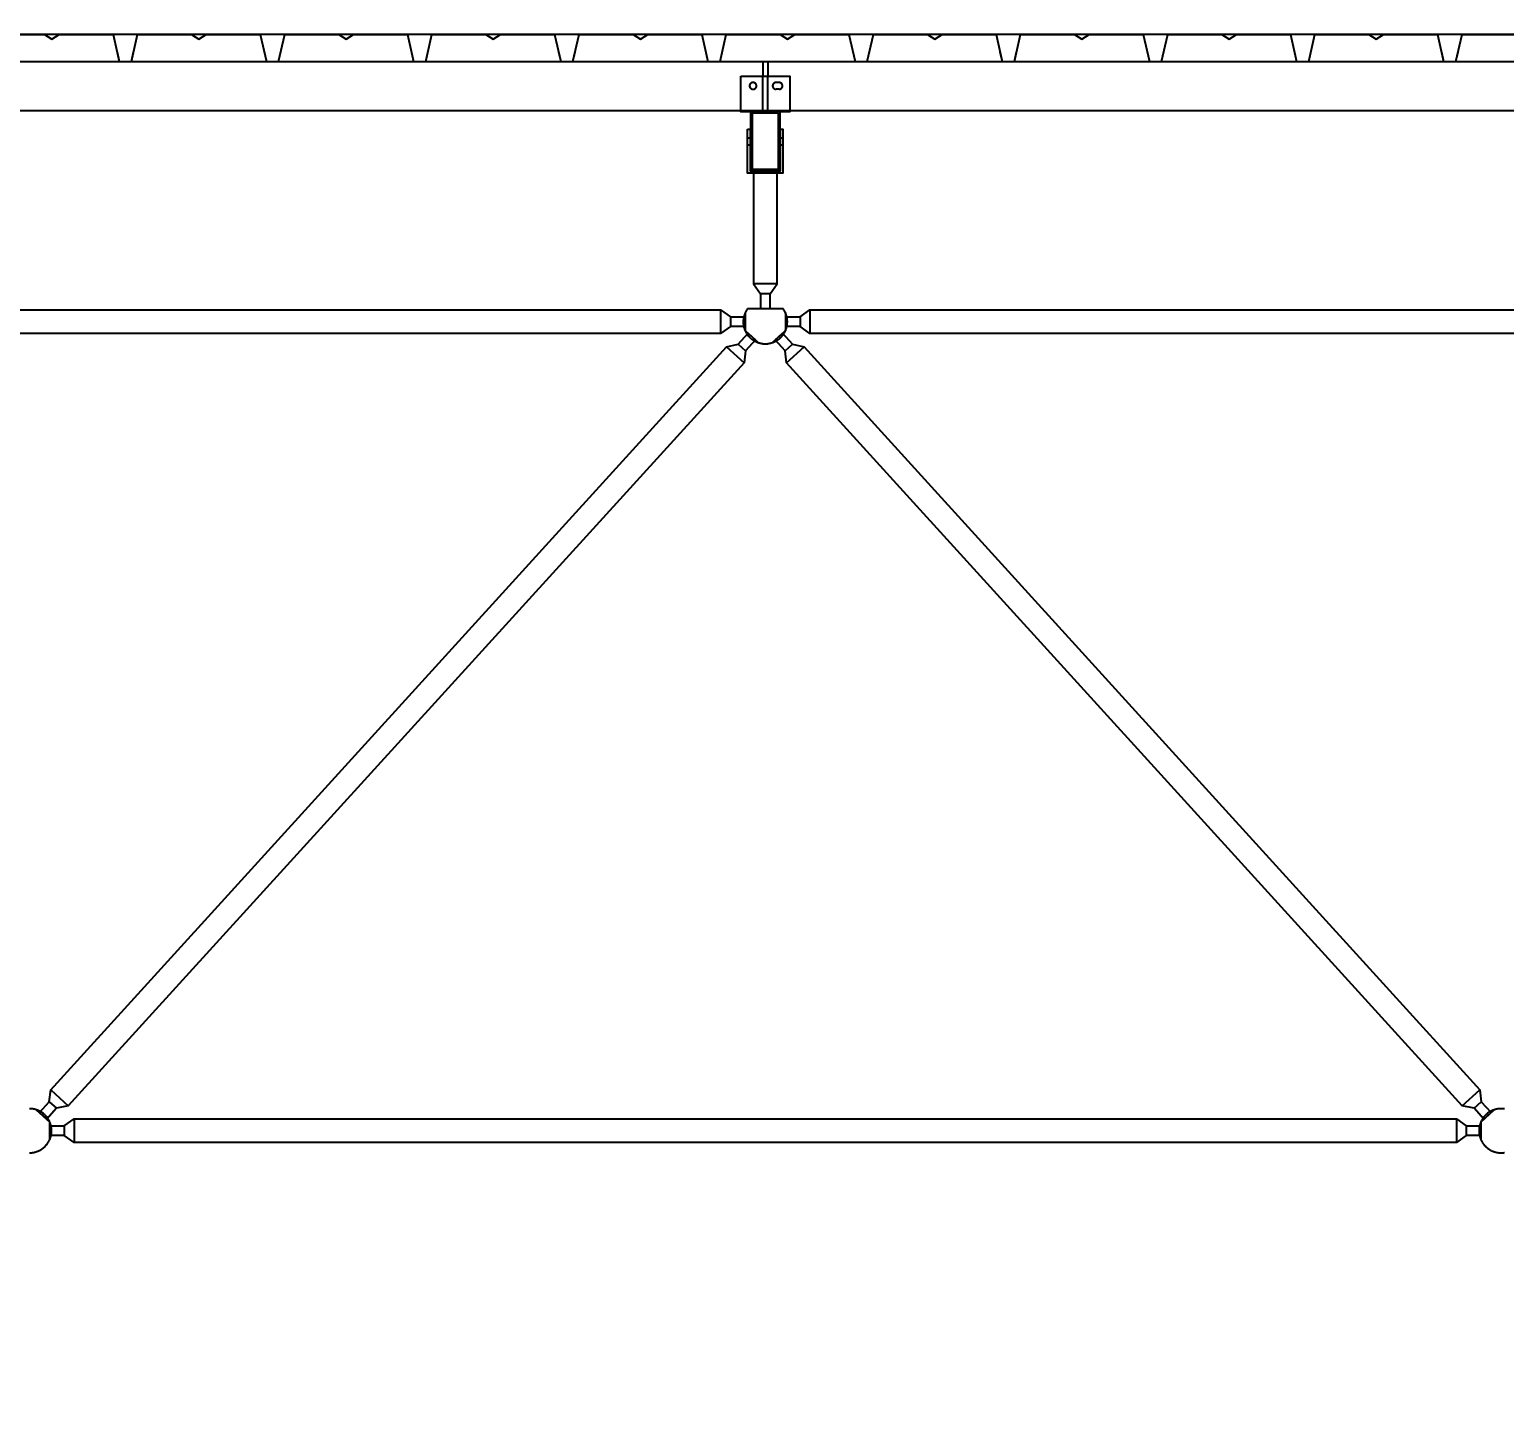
# Model space of a CAD drawing. Header units: centimetres. Extents: x 26569 to 160723, y -3143 to 14565.
# Drawn here: x 116907.7 to 117208.4, y -1038.5 to -753.9 of the extents above; entities that cross this region are included whole.
import ezdxf

# ---------------------------------------------------------------- set-up
doc = ezdxf.new("R2010")
doc.units = ezdxf.units.CM
doc.header["$LTSCALE"] = 100
doc.linetypes.add('HIDDEN', pattern=[9.525, 6.35, -3.175])
for name, color, linetype in [('A-ANNO-DIMS', 187, 'Continuous'), ('A-ELEV-02', 253, 'Continuous'), ('A-WALL-INSL', 249, 'Continuous'), ('A-WALL-SNWPNL', 200, 'Continuous'), ('S-STEL', 3, 'Continuous')]:
    doc.layers.add(name, color=color, linetype=linetype)
doc.styles.add('Fields_100', font='act_simplex.shx', dxfattribs={"width": 0.8, "height": 20})
doc.dimstyles.new('FIELDS_100', dxfattribs={"dimscale": 0, "dimtxt": 20, "dimasz": 5, "dimexe": 5, "dimexo": 5, "dimgap": 5, "dimtad": 0, "dimdec": 0, "dimzin": 0, "dimdsep": 46, "dimtxsty": 'Fields_100', "dimblk": 'DOT', "dimcen": 0.09, "dimclrt": 50, "dimadec": 0, "dimazin": 0, "dimtfac": 1, "dimtdec": 0, "dimtix": 1, "dimtofl": 0, "dimtmove": 1, "dimatfit": 3, "dimfxl": 5, "dimfxlon": 1, "dimtolj": 1, "dimtzin": 0, "dimarcsym": 0})

# ---------------------------------------------------------------- blocks, each defined once
blk = doc.blocks.new('_Dot')
at = {"color": 0, "linetype": 'ByBlock', "lineweight": -2}
blk.add_line((-0.5, 0), (-1, 0), dxfattribs=at)
at = {"color": 0, "linetype": 'ByBlock', "const_width": 0.5}
blk.add_lwpolyline([(-0.25, 0, 1), (0.25, 0, 1)], format="xyb", close=True, dxfattribs=at)
blk = doc.blocks.new('*D479')
at = {"layer": 'A-ANNO-DIMS', "color": 0, "lineweight": -2, "transparency": 16777216}
for p, q in [((115707.73, -198.45), (115707.73, -188.45)), ((117507.73, -198.45), (117507.73, -188.45)), ((115712.73, -193.45), (116576.06, -193.45)), ((117502.73, -193.45), (116639.4, -193.45))]:
    blk.add_line(p, q, dxfattribs=at)
at = {"layer": 'DEFPOINTS', "color": 0, "transparency": 16777216}
for p in [(117507.73, -193.45), (115707.73, -1038.45), (117507.73, -1038.45)]:
    blk.add_point(p, dxfattribs=at)
at = {"layer": 'A-ANNO-DIMS', "color": 0, "lineweight": -2, "transparency": 16777216, "xscale": 5, "yscale": 5, "zscale": 5, "rotation": 180}
blk.add_blockref('_Dot', (115707.73, -193.45), dxfattribs=at)
at = {"layer": 'A-ANNO-DIMS', "color": 0, "lineweight": -2, "transparency": 16777216, "xscale": 5, "yscale": 5, "zscale": 5}
blk.add_blockref('_Dot', (117507.73, -193.45), dxfattribs=at)
at = {"layer": 'A-ANNO-DIMS', "color": 50, "transparency": 16777216, "insert": (116607.73, -193.45), "char_height": 20, "attachment_point": 5, "style": 'Fields_100'}
blk.add_mtext('\\A1;1800', dxfattribs=at)

msp = doc.modelspace()

# ---------------------------------------------------------------- linework, layer by layer
at = {"layer": 'A-ELEV-02'}
for points in [[(113862.73, -760.44), (122930.23, -760.44)], [(117057.23, -760.44), (117057.23, -763.44)], [(117058.23, -760.44), (117058.23, -763.44)], [(117059.93, -764.74), (117059.91, -764.74), (117059.9, -764.74), (117059.88, -764.75), (117059.87, -764.75), (117059.85, -764.75), (117059.83, -764.75), (117059.82, -764.75), (117059.8, -764.76), (117059.79, -764.76), (117059.77, -764.76), (117059.75, -764.77), (117059.74, -764.77), (117059.72, -764.78), (117059.7, -764.78), (117059.69, -764.79), (117059.67, -764.79), (117059.66, -764.8), (117059.64, -764.81), (117059.62, -764.81), (117059.61, -764.82), (117059.59, -764.83), (117059.58, -764.84), (117059.56, -764.85), (117059.55, -764.86), (117059.53, -764.87), (117059.52, -764.88), (117059.5, -764.89), (117059.49, -764.9), (117059.47, -764.91), (117059.46, -764.92), (117059.45, -764.94), (117059.43, -764.95), (117059.42, -764.96), (117059.41, -764.98), (117059.4, -764.99), (117059.39, -765), (117059.38, -765.02), (117059.36, -765.03), (117059.35, -765.05), (117059.34, -765.06), (117059.33, -765.08), (117059.33, -765.09), (117059.32, -765.11), (117059.31, -765.12), (117059.3, -765.14), (117059.29, -765.15), (117059.29, -765.17), (117059.28, -765.19), (117059.27, -765.2), (117059.27, -765.22), (117059.26, -765.23), (117059.26, -765.25), (117059.25, -765.27), (117059.25, -765.28), (117059.24, -765.3), (117059.24, -765.32), (117059.24, -765.33), (117059.24, -765.35), (117059.23, -765.36), (117059.23, -765.38), (117059.23, -765.4), (117059.23, -765.41), (117059.23, -765.43), (117059.23, -765.44), (117059.23, -765.46), (117059.23, -765.48), (117059.23, -765.49), (117059.23, -765.51), (117059.23, -765.52), (117059.24, -765.54), (117059.24, -765.55), (117059.24, -765.57), (117059.24, -765.59), (117059.25, -765.6), (117059.25, -765.62), (117059.26, -765.64), (117059.26, -765.65), (117059.27, -765.67), (117059.27, -765.69), (117059.28, -765.7), (117059.29, -765.72), (117059.29, -765.73), (117059.3, -765.75), (117059.31, -765.77), (117059.32, -765.78), (117059.33, -765.8), (117059.33, -765.81), (117059.34, -765.83), (117059.35, -765.84), (117059.36, -765.86), (117059.38, -765.87), (117059.39, -765.89), (117059.4, -765.9), (117059.41, -765.91), (117059.42, -765.93), (117059.43, -765.94), (117059.45, -765.95), (117059.46, -765.96), (117059.47, -765.98), (117059.49, -765.99), (117059.5, -766), (117059.52, -766.01), (117059.53, -766.02), (117059.55, -766.03), (117059.56, -766.04), (117059.58, -766.05), (117059.59, -766.06), (117059.61, -766.07), (117059.62, -766.07), (117059.64, -766.08), (117059.66, -766.09), (117059.67, -766.09), (117059.69, -766.1), (117059.7, -766.11), (117059.72, -766.11), (117059.74, -766.12), (117059.75, -766.12), (117059.77, -766.13), (117059.79, -766.13), (117059.8, -766.13), (117059.82, -766.13), (117059.83, -766.14), (117059.85, -766.14), (117059.87, -766.14), (117059.88, -766.14), (117059.9, -766.14), (117059.91, -766.14), (117059.93, -766.14)], [(117060.53, -764.74), (117059.93, -764.74)], [(117060.53, -766.14), (117059.93, -766.14)], [(117060.53, -766.14), (117060.55, -766.14), (117060.56, -766.14), (117060.58, -766.14), (117060.59, -766.14), (117060.61, -766.14), (117060.62, -766.14), (117060.64, -766.13), (117060.66, -766.13), (117060.67, -766.13), (117060.69, -766.13), (117060.71, -766.12), (117060.72, -766.12), (117060.74, -766.11), (117060.76, -766.11), (117060.77, -766.1), (117060.79, -766.09), (117060.8, -766.09), (117060.82, -766.08), (117060.84, -766.07), (117060.85, -766.07), (117060.87, -766.06), (117060.88, -766.05), (117060.9, -766.04), (117060.91, -766.03), (117060.93, -766.02), (117060.94, -766.01), (117060.96, -766), (117060.97, -765.99), (117060.98, -765.98), (117061, -765.96), (117061.01, -765.95), (117061.02, -765.94), (117061.04, -765.93), (117061.05, -765.91), (117061.06, -765.9), (117061.07, -765.89), (117061.08, -765.87), (117061.1, -765.86), (117061.11, -765.84), (117061.12, -765.83), (117061.13, -765.81), (117061.13, -765.8), (117061.14, -765.78), (117061.15, -765.77), (117061.16, -765.75), (117061.17, -765.73), (117061.17, -765.72), (117061.18, -765.7), (117061.19, -765.69), (117061.19, -765.67), (117061.2, -765.65), (117061.2, -765.64), (117061.21, -765.62), (117061.21, -765.6), (117061.21, -765.59), (117061.22, -765.57), (117061.22, -765.55), (117061.22, -765.54), (117061.23, -765.52), (117061.23, -765.51), (117061.23, -765.49), (117061.23, -765.48), (117061.23, -765.46), (117061.23, -765.44), (117061.23, -765.43), (117061.23, -765.41), (117061.23, -765.4), (117061.23, -765.38), (117061.23, -765.36), (117061.22, -765.35), (117061.22, -765.33), (117061.22, -765.32), (117061.21, -765.3), (117061.21, -765.28), (117061.21, -765.27), (117061.2, -765.25), (117061.2, -765.23), (117061.19, -765.22), (117061.19, -765.2), (117061.18, -765.19), (117061.17, -765.17), (117061.17, -765.15), (117061.16, -765.14), (117061.15, -765.12), (117061.14, -765.11), (117061.13, -765.09), (117061.13, -765.08), (117061.12, -765.06), (117061.11, -765.05), (117061.1, -765.03), (117061.08, -765.02), (117061.07, -765), (117061.06, -764.99), (117061.05, -764.98), (117061.04, -764.96), (117061.02, -764.95), (117061.01, -764.94), (117061, -764.92), (117060.98, -764.91), (117060.97, -764.9), (117060.96, -764.89), (117060.94, -764.88), (117060.93, -764.87), (117060.91, -764.86), (117060.9, -764.85), (117060.88, -764.84), (117060.87, -764.83), (117060.85, -764.82), (117060.84, -764.81), (117060.82, -764.81), (117060.8, -764.8), (117060.79, -764.79), (117060.77, -764.79), (117060.76, -764.78), (117060.74, -764.78), (117060.72, -764.77), (117060.71, -764.77), (117060.69, -764.76), (117060.67, -764.76), (117060.66, -764.76), (117060.64, -764.75), (117060.62, -764.75), (117060.61, -764.75), (117060.59, -764.75), (117060.58, -764.75), (117060.56, -764.74), (117060.55, -764.74), (117060.53, -764.74)], [(113862.73, -770.44), (122930.23, -770.44)], [(117052.73, -770.44), (117062.73, -770.44)], [(117054.13, -776.04), (117054.63, -776.04)], [(117054.13, -777.44), (117054.63, -777.44)], [(117060.83, -776.04), (117061.33, -776.04)], [(117060.83, -777.44), (117061.33, -777.44)], [(117055.31, -783.24), (117055.31, -805.84), (117056.73, -807.84), (117056.73, -810.84)], [(117058.73, -810.84), (117058.73, -807.84), (117060.14, -805.84), (117060.14, -783.24)], [(117060.14, -805.84), (117055.31, -805.84)], [(117058.73, -807.84), (117056.73, -807.84)], [(116761.83, -812.54), (116764.83, -812.54), (116766.83, -811.13), (117048.63, -811.13), (117050.63, -812.54), (117053.63, -812.54)], [(117048.63, -811.13), (117048.63, -815.96)], [(117054.13, -810.84), (117054.04, -810.96), (117053.96, -811.09), (117053.88, -811.22), (117053.8, -811.35), (117053.73, -811.48), (117053.66, -811.62), (117053.6, -811.76), (117053.54, -811.91), (117053.48, -812.05), (117053.46, -812.13), (117053.43, -812.2), (117053.41, -812.28), (117053.39, -812.36), (117053.37, -812.43), (117053.35, -812.51), (117053.33, -812.59), (117053.32, -812.67), (117053.3, -812.74), (117053.29, -812.82), (117053.28, -812.9), (117053.27, -812.98), (117053.26, -813.06), (117053.25, -813.14), (117053.24, -813.22), (117053.24, -813.3), (117053.23, -813.38), (117053.23, -813.46), (117053.23, -813.54), (117053.23, -813.62), (117053.23, -813.7), (117053.24, -813.78), (117053.24, -813.86), (117053.25, -813.94), (117053.25, -814.01), (117053.26, -814.09), (117053.27, -814.17), (117053.29, -814.25), (117053.31, -814.4), (117053.35, -814.56), (117053.38, -814.71), (117053.43, -814.86), (117053.47, -815), (117053.52, -815.14), (117053.58, -815.29), (117053.64, -815.42), (117053.71, -815.56), (117053.77, -815.69), (117053.85, -815.82), (117053.93, -815.95), (117054.01, -816.07), (117054.1, -816.2), (117054.19, -816.32), (117054.29, -816.44), (117054.39, -816.56), (117054.5, -816.68), (117054.55, -816.73), (117054.61, -816.79), (117054.67, -816.84), (117054.73, -816.9), (117054.79, -816.95), (117054.85, -817), (117054.91, -817.05), (117054.97, -817.1), (117055.03, -817.15), (117055.1, -817.19), (117055.16, -817.24), (117055.23, -817.29), (117055.3, -817.33), (117055.36, -817.37), (117055.43, -817.41), (117055.5, -817.45), (117055.57, -817.49), (117055.64, -817.53), (117055.71, -817.57), (117055.78, -817.6), (117055.86, -817.64), (117055.93, -817.67), (117056, -817.7), (117056.08, -817.73), (117056.15, -817.76), (117056.22, -817.78), (117056.3, -817.81), (117056.37, -817.83), (117056.52, -817.88), (117056.67, -817.92), (117056.83, -817.95), (117056.98, -817.98), (117057.13, -818), (117057.28, -818.02), (117057.43, -818.03), (117057.58, -818.04), (117057.73, -818.04), (117057.88, -818.04), (117058.03, -818.03), (117058.18, -818.02), (117058.33, -818), (117058.48, -817.98), (117058.63, -817.95), (117058.79, -817.92), (117058.94, -817.88), (117059.09, -817.83), (117059.16, -817.81), (117059.24, -817.78), (117059.31, -817.76), (117059.38, -817.73), (117059.46, -817.7), (117059.53, -817.67), (117059.6, -817.64), (117059.68, -817.6), (117059.75, -817.57), (117059.82, -817.53), (117059.89, -817.49), (117059.96, -817.45), (117060.03, -817.41), (117060.1, -817.37), (117060.16, -817.33), (117060.23, -817.29), (117060.3, -817.24), (117060.36, -817.19), (117060.43, -817.15), (117060.49, -817.1), (117060.55, -817.05), (117060.61, -817), (117060.67, -816.95), (117060.73, -816.9), (117060.79, -816.84), (117060.85, -816.79), (117060.91, -816.73), (117060.96, -816.68), (117061.07, -816.56), (117061.17, -816.44), (117061.27, -816.32), (117061.36, -816.2), (117061.45, -816.07), (117061.53, -815.95), (117061.61, -815.82), (117061.69, -815.69), (117061.75, -815.56), (117061.82, -815.42), (117061.88, -815.29), (117061.94, -815.14), (117061.99, -815), (117062.03, -814.86), (117062.08, -814.71), (117062.11, -814.56), (117062.15, -814.4), (117062.17, -814.25), (117062.19, -814.17), (117062.2, -814.09), (117062.21, -814.01), (117062.21, -813.94), (117062.22, -813.86), (117062.22, -813.78), (117062.23, -813.7), (117062.23, -813.62), (117062.23, -813.54), (117062.23, -813.46), (117062.23, -813.38), (117062.22, -813.3), (117062.22, -813.22), (117062.21, -813.14), (117062.2, -813.06), (117062.19, -812.98), (117062.18, -812.9), (117062.17, -812.82), (117062.16, -812.74), (117062.14, -812.67), (117062.13, -812.59), (117062.11, -812.51), (117062.09, -812.43), (117062.07, -812.36), (117062.05, -812.28), (117062.03, -812.2), (117062, -812.13), (117061.98, -812.05), (117061.92, -811.91), (117061.86, -811.76), (117061.8, -811.62), (117061.73, -811.48), (117061.66, -811.35), (117061.58, -811.22), (117061.5, -811.09), (117061.42, -810.96), (117061.33, -810.84)], [(117053.63, -811.69), (117053.63, -815.4)], [(117054.13, -810.84), (117061.33, -810.84)], [(117061.83, -812.54), (117064.83, -812.54), (117066.83, -811.13), (117348.63, -811.13), (117350.63, -812.54), (117353.63, -812.54)], [(117061.83, -811.69), (117061.83, -815.4)], [(117066.83, -811.13), (117066.83, -815.96)], [(117053.63, -814.54), (117050.63, -814.54), (117048.63, -815.96), (116766.83, -815.96), (116764.83, -814.54), (116761.83, -814.54)], [(117050.63, -812.54), (117050.63, -814.54)], [(117353.63, -814.54), (117350.63, -814.54), (117348.63, -815.96), (117066.83, -815.96), (117064.83, -814.54), (117061.83, -814.54)], [(117064.83, -812.54), (117064.83, -814.54)], [(117053.6, -815.33), (117056.34, -817.83)], [(117059.12, -817.83), (117061.86, -815.33)], [(117049.82, -818.65), (117053.4, -821.9)], [(117052.21, -818.12), (117053.69, -819.47)], [(117061.77, -819.47), (117063.25, -818.12)], [(117062.06, -821.9), (117065.64, -818.65)], [(116912.06, -970.19), (116915.64, -973.43)], [(117199.82, -973.43), (117203.4, -970.19)], [(116907.73, -983.04), (116907.83, -983.04), (116907.93, -983.04), (116908.03, -983.03), (116908.13, -983.03), (116908.24, -983.02), (116908.34, -983), (116908.44, -982.99), (116908.55, -982.97), (116908.65, -982.95), (116908.76, -982.92), (116908.86, -982.9), (116908.97, -982.87), (116909.07, -982.84), (116909.18, -982.8), (116909.28, -982.77), (116909.39, -982.73), (116909.49, -982.69), (116909.59, -982.64), (116909.7, -982.59), (116909.8, -982.54), (116909.9, -982.49), (116910, -982.43), (116910.1, -982.37), (116910.19, -982.31), (116910.29, -982.25), (116910.38, -982.18), (116910.48, -982.11), (116910.57, -982.04), (116910.66, -981.96), (116910.74, -981.89), (116910.83, -981.81), (116910.91, -981.73), (116910.99, -981.64), (116911.07, -981.56), (116911.15, -981.47), (116911.22, -981.38), (116911.3, -981.29), (116911.37, -981.2), (116911.43, -981.1), (116911.5, -981.01), (116911.56, -980.91), (116911.62, -980.81), (116911.67, -980.71), (116911.73, -980.61), (116911.78, -980.51), (116911.83, -980.41), (116911.87, -980.3), (116911.91, -980.2), (116911.95, -980.1), (116911.99, -979.99), (116912.02, -979.89), (116912.06, -979.78), (116912.08, -979.68), (116912.11, -979.57), (116912.13, -979.47), (116912.15, -979.36), (116912.17, -979.26), (116912.19, -979.15), (116912.2, -979.05), (116912.21, -978.95), (116912.22, -978.85), (116912.23, -978.74), (116912.23, -978.64), (116912.23, -978.54), (116912.23, -978.44), (116912.23, -978.34), (116912.22, -978.24), (116912.21, -978.14), (116912.2, -978.04), (116912.19, -977.93), (116912.17, -977.83), (116912.15, -977.72), (116912.13, -977.62), (116912.11, -977.52), (116912.08, -977.41), (116912.06, -977.31), (116912.02, -977.2), (116911.99, -977.1), (116911.95, -976.99), (116911.91, -976.89), (116911.87, -976.78), (116911.83, -976.68), (116911.78, -976.58), (116911.73, -976.48), (116911.67, -976.38), (116911.62, -976.28), (116911.56, -976.18), (116911.5, -976.08), (116911.43, -975.99), (116911.37, -975.89), (116911.3, -975.8), (116911.22, -975.71), (116911.15, -975.62), (116911.07, -975.53), (116910.99, -975.45), (116910.91, -975.36), (116910.83, -975.28), (116910.74, -975.2), (116910.66, -975.12), (116910.57, -975.05), (116910.48, -974.98), (116910.38, -974.91), (116910.29, -974.84), (116910.19, -974.78), (116910.1, -974.72), (116910, -974.66), (116909.9, -974.6), (116909.8, -974.55), (116909.7, -974.5), (116909.59, -974.45), (116909.49, -974.4), (116909.39, -974.36), (116909.28, -974.32), (116909.18, -974.28), (116909.07, -974.25), (116908.97, -974.22), (116908.86, -974.19), (116908.76, -974.16), (116908.65, -974.14), (116908.55, -974.12), (116908.44, -974.1), (116908.34, -974.09), (116908.24, -974.07), (116908.13, -974.06), (116908.03, -974.05), (116907.93, -974.05), (116907.83, -974.04), (116907.73, -974.04)], [(116911.77, -972.62), (116913.25, -973.96)], [(117202.21, -973.96), (117203.69, -972.62)], [(117208.44, -974.1), (117208.34, -974.09), (117208.24, -974.07), (117208.13, -974.06), (117208.03, -974.05), (117207.93, -974.05), (117207.83, -974.04), (117207.73, -974.04), (117207.63, -974.04), (117207.53, -974.05), (117207.43, -974.05), (117207.33, -974.06), (117207.22, -974.07), (117207.12, -974.09), (117207.02, -974.1), (117206.91, -974.12), (117206.81, -974.14), (117206.7, -974.16), (117206.6, -974.19), (117206.49, -974.22), (117206.39, -974.25), (117206.28, -974.28), (117206.18, -974.32), (117206.07, -974.36), (117205.97, -974.4), (117205.87, -974.45), (117205.76, -974.5), (117205.66, -974.55), (117205.56, -974.6), (117205.46, -974.66), (117205.36, -974.72), (117205.27, -974.78), (117205.17, -974.84), (117205.08, -974.91), (117204.98, -974.98), (117204.89, -975.05), (117204.8, -975.12), (117204.72, -975.2), (117204.63, -975.28), (117204.55, -975.36), (117204.47, -975.45), (117204.39, -975.53), (117204.31, -975.62), (117204.24, -975.71), (117204.16, -975.8), (117204.09, -975.89), (117204.03, -975.99), (117203.96, -976.08), (117203.9, -976.18), (117203.84, -976.28), (117203.79, -976.38), (117203.73, -976.48), (117203.68, -976.58), (117203.63, -976.68), (117203.59, -976.78), (117203.55, -976.89), (117203.51, -976.99), (117203.47, -977.1), (117203.44, -977.2), (117203.4, -977.31), (117203.37, -977.41), (117203.35, -977.52), (117203.33, -977.62), (117203.31, -977.72), (117203.29, -977.83), (117203.27, -977.93), (117203.26, -978.04), (117203.25, -978.14), (117203.24, -978.24), (117203.23, -978.34), (117203.23, -978.44), (117203.23, -978.54), (117203.23, -978.64), (117203.23, -978.74), (117203.24, -978.85), (117203.25, -978.95), (117203.26, -979.05), (117203.27, -979.15), (117203.29, -979.26), (117203.31, -979.36), (117203.33, -979.47), (117203.35, -979.57), (117203.37, -979.68), (117203.4, -979.78), (117203.44, -979.89), (117203.47, -979.99), (117203.51, -980.1), (117203.55, -980.2), (117203.59, -980.3), (117203.63, -980.41), (117203.68, -980.51), (117203.73, -980.61), (117203.79, -980.71), (117203.84, -980.81), (117203.9, -980.91), (117203.96, -981.01), (117204.03, -981.1), (117204.09, -981.2), (117204.16, -981.29), (117204.24, -981.38), (117204.31, -981.47), (117204.39, -981.56), (117204.47, -981.64), (117204.55, -981.73), (117204.63, -981.81), (117204.72, -981.89), (117204.8, -981.96), (117204.89, -982.04), (117204.98, -982.11), (117205.08, -982.18), (117205.17, -982.25), (117205.27, -982.31), (117205.36, -982.37), (117205.46, -982.43), (117205.56, -982.49), (117205.66, -982.54), (117205.76, -982.59), (117205.87, -982.64), (117205.97, -982.69), (117206.07, -982.73), (117206.18, -982.77), (117206.28, -982.8), (117206.39, -982.84), (117206.49, -982.87), (117206.6, -982.9), (117206.7, -982.92), (117206.81, -982.95), (117206.91, -982.97), (117207.02, -982.99), (117207.12, -983), (117207.22, -983.02), (117207.33, -983.03), (117207.43, -983.03), (117207.53, -983.04), (117207.63, -983.04), (117207.73, -983.04), (117207.83, -983.04), (117207.93, -983.04), (117208.03, -983.03), (117208.13, -983.03), (117208.24, -983.02), (117208.34, -983), (117208.44, -982.99)], [(116909.12, -974.26), (116911.86, -976.76)], [(116911.83, -977.54), (116914.83, -977.54), (116916.83, -976.13), (117198.63, -976.13), (117200.63, -977.54), (117203.63, -977.54)], [(116911.83, -976.69), (116911.83, -980.4)], [(116916.83, -976.13), (116916.83, -980.96)], [(117198.63, -976.13), (117198.63, -980.96)], [(117203.6, -976.76), (117206.34, -974.26)], [(117203.63, -976.69), (117203.63, -980.4)], [(117203.63, -979.54), (117200.63, -979.54), (117198.63, -980.96), (116916.83, -980.96), (116914.83, -979.54), (116911.83, -979.54)], [(116914.83, -977.54), (116914.83, -979.54)], [(117200.63, -977.54), (117200.63, -979.54)]]:
    msp.add_lwpolyline(points, dxfattribs=at)
for points in [[(117052.73, -763.44), (117062.73, -763.44), (117062.73, -770.74), (117052.73, -770.74)], [(117055.93, -765.44), (117055.93, -765.43), (117055.93, -765.41), (117055.93, -765.4), (117055.93, -765.38), (117055.93, -765.36), (117055.92, -765.35), (117055.92, -765.33), (117055.92, -765.32), (117055.91, -765.3), (117055.91, -765.28), (117055.91, -765.27), (117055.9, -765.25), (117055.9, -765.23), (117055.89, -765.22), (117055.89, -765.2), (117055.88, -765.19), (117055.87, -765.17), (117055.87, -765.15), (117055.86, -765.14), (117055.85, -765.12), (117055.84, -765.11), (117055.83, -765.09), (117055.83, -765.08), (117055.82, -765.06), (117055.81, -765.05), (117055.8, -765.03), (117055.78, -765.02), (117055.77, -765), (117055.76, -764.99), (117055.75, -764.98), (117055.74, -764.96), (117055.72, -764.95), (117055.71, -764.94), (117055.7, -764.92), (117055.68, -764.91), (117055.67, -764.9), (117055.66, -764.89), (117055.64, -764.88), (117055.63, -764.87), (117055.61, -764.86), (117055.6, -764.85), (117055.58, -764.84), (117055.57, -764.83), (117055.55, -764.82), (117055.54, -764.81), (117055.52, -764.81), (117055.5, -764.8), (117055.49, -764.79), (117055.47, -764.79), (117055.46, -764.78), (117055.44, -764.78), (117055.42, -764.77), (117055.41, -764.77), (117055.39, -764.76), (117055.37, -764.76), (117055.36, -764.76), (117055.34, -764.75), (117055.32, -764.75), (117055.31, -764.75), (117055.29, -764.75), (117055.28, -764.75), (117055.26, -764.74), (117055.25, -764.74), (117055.23, -764.74), (117055.21, -764.74), (117055.2, -764.74), (117055.18, -764.75), (117055.17, -764.75), (117055.15, -764.75), (117055.13, -764.75), (117055.12, -764.75), (117055.1, -764.76), (117055.09, -764.76), (117055.07, -764.76), (117055.05, -764.77), (117055.04, -764.77), (117055.02, -764.78), (117055, -764.78), (117054.99, -764.79), (117054.97, -764.79), (117054.96, -764.8), (117054.94, -764.81), (117054.92, -764.81), (117054.91, -764.82), (117054.89, -764.83), (117054.88, -764.84), (117054.86, -764.85), (117054.85, -764.86), (117054.83, -764.87), (117054.82, -764.88), (117054.8, -764.89), (117054.79, -764.9), (117054.77, -764.91), (117054.76, -764.92), (117054.75, -764.94), (117054.73, -764.95), (117054.72, -764.96), (117054.71, -764.98), (117054.7, -764.99), (117054.69, -765), (117054.68, -765.02), (117054.66, -765.03), (117054.65, -765.05), (117054.64, -765.06), (117054.63, -765.08), (117054.63, -765.09), (117054.62, -765.11), (117054.61, -765.12), (117054.6, -765.14), (117054.59, -765.15), (117054.59, -765.17), (117054.58, -765.19), (117054.57, -765.2), (117054.57, -765.22), (117054.56, -765.23), (117054.56, -765.25), (117054.55, -765.27), (117054.55, -765.28), (117054.54, -765.3), (117054.54, -765.32), (117054.54, -765.33), (117054.54, -765.35), (117054.53, -765.36), (117054.53, -765.38), (117054.53, -765.4), (117054.53, -765.41), (117054.53, -765.43), (117054.53, -765.44), (117054.53, -765.46), (117054.53, -765.48), (117054.53, -765.49), (117054.53, -765.51), (117054.53, -765.52), (117054.54, -765.54), (117054.54, -765.55), (117054.54, -765.57), (117054.54, -765.59), (117054.55, -765.6), (117054.55, -765.62), (117054.56, -765.64), (117054.56, -765.65), (117054.57, -765.67), (117054.57, -765.69), (117054.58, -765.7), (117054.59, -765.72), (117054.59, -765.73), (117054.6, -765.75), (117054.61, -765.77), (117054.62, -765.78), (117054.63, -765.8), (117054.63, -765.81), (117054.64, -765.83), (117054.65, -765.84), (117054.66, -765.86), (117054.68, -765.87), (117054.69, -765.89), (117054.7, -765.9), (117054.71, -765.91), (117054.72, -765.93), (117054.73, -765.94), (117054.75, -765.95), (117054.76, -765.96), (117054.77, -765.98), (117054.79, -765.99), (117054.8, -766), (117054.82, -766.01), (117054.83, -766.02), (117054.85, -766.03), (117054.86, -766.04), (117054.88, -766.05), (117054.89, -766.06), (117054.91, -766.07), (117054.92, -766.07), (117054.94, -766.08), (117054.96, -766.09), (117054.97, -766.09), (117054.99, -766.1), (117055, -766.11), (117055.02, -766.11), (117055.04, -766.12), (117055.05, -766.12), (117055.07, -766.13), (117055.09, -766.13), (117055.1, -766.13), (117055.12, -766.13), (117055.13, -766.14), (117055.15, -766.14), (117055.17, -766.14), (117055.18, -766.14), (117055.2, -766.14), (117055.21, -766.14), (117055.23, -766.14), (117055.25, -766.14), (117055.26, -766.14), (117055.28, -766.14), (117055.29, -766.14), (117055.31, -766.14), (117055.32, -766.14), (117055.34, -766.13), (117055.36, -766.13), (117055.37, -766.13), (117055.39, -766.13), (117055.41, -766.12), (117055.42, -766.12), (117055.44, -766.11), (117055.46, -766.11), (117055.47, -766.1), (117055.49, -766.09), (117055.5, -766.09), (117055.52, -766.08), (117055.54, -766.07), (117055.55, -766.07), (117055.57, -766.06), (117055.58, -766.05), (117055.6, -766.04), (117055.61, -766.03), (117055.63, -766.02), (117055.64, -766.01), (117055.66, -766), (117055.67, -765.99), (117055.68, -765.98), (117055.7, -765.96), (117055.71, -765.95), (117055.72, -765.94), (117055.74, -765.93), (117055.75, -765.91), (117055.76, -765.9), (117055.77, -765.89), (117055.78, -765.87), (117055.8, -765.86), (117055.81, -765.84), (117055.82, -765.83), (117055.83, -765.81), (117055.83, -765.8), (117055.84, -765.78), (117055.85, -765.77), (117055.86, -765.75), (117055.87, -765.73), (117055.87, -765.72), (117055.88, -765.7), (117055.89, -765.69), (117055.89, -765.67), (117055.9, -765.65), (117055.9, -765.64), (117055.91, -765.62), (117055.91, -765.6), (117055.91, -765.59), (117055.92, -765.57), (117055.92, -765.55), (117055.92, -765.54), (117055.93, -765.52), (117055.93, -765.51), (117055.93, -765.49), (117055.93, -765.48), (117055.93, -765.46)], [(117054.13, -774.24), (117054.63, -774.24), (117054.63, -782.74), (117060.83, -782.74), (117060.83, -774.24), (117061.33, -774.24), (117061.33, -783.24), (117054.13, -783.24)], [(116909.75, -974.84), (116911.77, -972.62), (116912.06, -970.19), (117049.82, -818.65), (117052.21, -818.12), (117054.23, -815.9), (117055.71, -817.25), (117053.69, -819.47), (117053.4, -821.9), (116915.64, -973.43), (116913.25, -973.96), (116911.23, -976.18)], [(117204.23, -976.18), (117202.21, -973.96), (117199.82, -973.43), (117062.06, -821.9), (117061.77, -819.47), (117059.75, -817.25), (117061.23, -815.9), (117063.25, -818.12), (117065.64, -818.65), (117203.4, -970.19), (117203.69, -972.62), (117205.71, -974.84)]]:
    msp.add_lwpolyline(points, close=True, dxfattribs=at)
at = {"layer": 'A-ELEV-02', "linetype": 'HIDDEN', "ltscale": 0.1}
for points in [[(117057.23, -770.44), (117057.23, -763.44)], [(117058.23, -770.44), (117058.23, -763.44)]]:
    msp.add_lwpolyline(points, dxfattribs=at)
at = {"layer": 'A-WALL-INSL', "ltscale": 0.002}
msp.add_lwpolyline([(122937.73, -754.94), (104865.23, -754.94)], dxfattribs=at)
at = {"layer": 'A-WALL-SNWPNL', "ltscale": 100}
for points in [[(116899.77, -754.94), (116910.77, -754.94), (116912.27, -755.94), (116913.77, -754.94), (116924.77, -754.94), (116926.02, -760.44), (116928.52, -760.44), (116928.96, -758.49)], [(116925.57, -758.49), (116926.02, -760.44), (116928.52, -760.44), (116929.77, -754.94), (116940.77, -754.94), (116942.27, -755.94), (116943.77, -754.94), (116954.77, -754.94), (116956.02, -760.44), (116958.52, -760.44), (116959.77, -754.94), (116970.77, -754.94), (116972.27, -755.94), (116973.77, -754.94), (116984.77, -754.94), (116986.02, -760.44), (116988.52, -760.44), (116989.77, -754.94), (117000.77, -754.94), (117002.27, -755.94), (117003.77, -754.94), (117014.77, -754.94), (117016.02, -760.44), (117018.52, -760.44), (117018.96, -758.49)], [(117015.57, -758.49), (117016.02, -760.44), (117018.52, -760.44), (117019.77, -754.94), (117030.77, -754.94), (117032.27, -755.94), (117033.77, -754.94), (117044.77, -754.94), (117046.02, -760.44), (117048.52, -760.44), (117049.77, -754.94), (117060.77, -754.94), (117062.27, -755.94), (117063.77, -754.94), (117074.77, -754.94), (117076.02, -760.44), (117078.52, -760.44), (117079.77, -754.94), (117090.77, -754.94), (117092.27, -755.94), (117093.77, -754.94), (117104.77, -754.94), (117106.02, -760.44), (117108.52, -760.44), (117108.96, -758.49)], [(117105.57, -758.49), (117106.02, -760.44), (117108.52, -760.44), (117109.77, -754.94), (117120.77, -754.94), (117122.27, -755.94), (117123.77, -754.94), (117134.77, -754.94), (117136.02, -760.44), (117138.52, -760.44), (117139.77, -754.94), (117150.77, -754.94), (117152.27, -755.94), (117153.77, -754.94), (117164.77, -754.94), (117166.02, -760.44), (117168.52, -760.44), (117169.77, -754.94), (117180.77, -754.94), (117182.27, -755.94), (117183.77, -754.94), (117194.77, -754.94), (117196.02, -760.44), (117198.52, -760.44), (117198.96, -758.49)], [(117195.57, -758.49), (117196.02, -760.44), (117198.52, -760.44), (117199.77, -754.94), (117210.77, -754.94)]]:
    msp.add_lwpolyline(points, dxfattribs=at)
at = {"layer": 'S-STEL'}
msp.add_lwpolyline([(117060.73, -782.74), (117060.73, -770.74), (117054.73, -770.74), (117054.73, -782.74)], dxfattribs=at)
msp.add_lwpolyline([(117060.43, -771.04), (117055.03, -771.04), (117055.03, -782.44), (117060.43, -782.44)], close=True, dxfattribs=at)

# ---------------------------------------------------------------- dimensions: what is measured, and where the dimension line sits
at = {"layer": 'A-ANNO-DIMS'}
dim = msp.add_linear_dim(base=(117507.73, -193.45), p1=(115707.73, -1038.45), p2=(117507.73, -1038.45), dimstyle='FIELDS_100', override={"dimscale": 1}, dxfattribs=at)
dim.commit()
dim.dimension.update_dxf_attribs({"geometry": '*D479', "text_midpoint": (116607.73, -193.45)})

doc.saveas('drawing.dxf')
